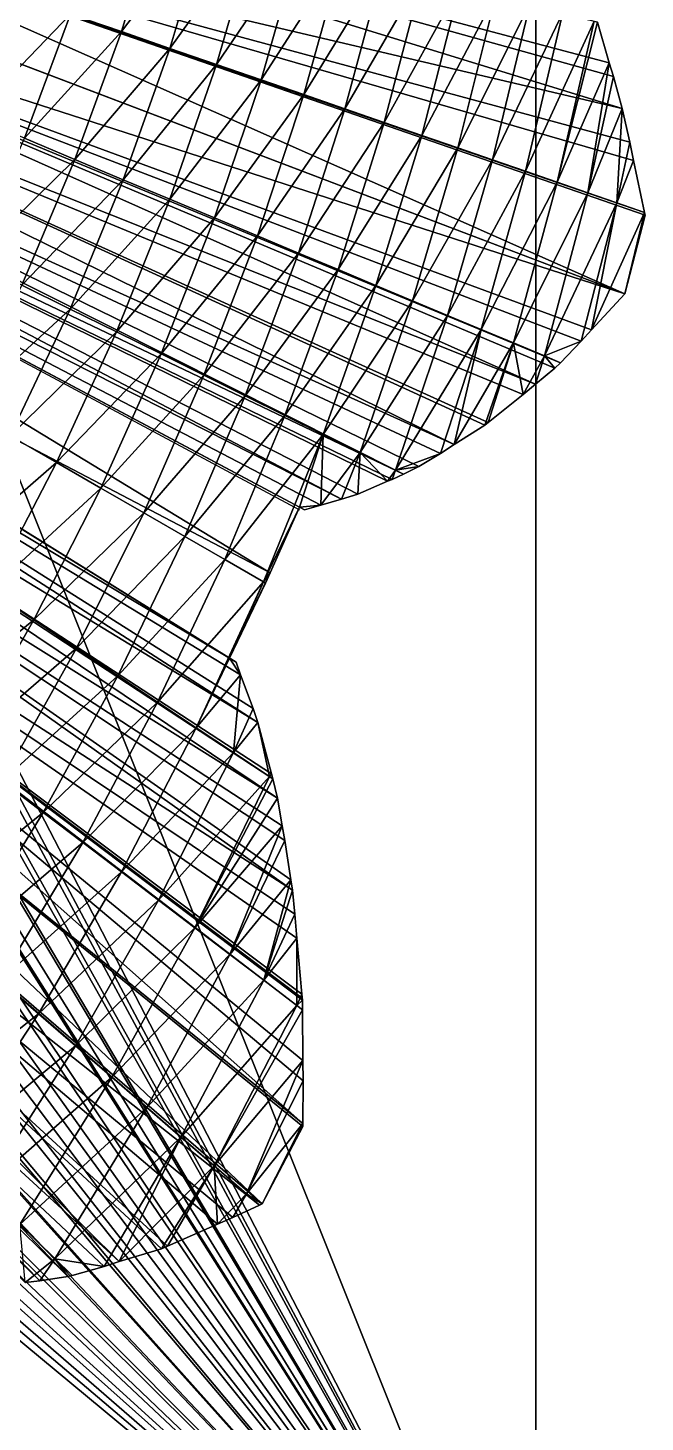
# Model space of a CAD drawing. Header units: inches. Extents: x 62 to 1153, y 3 to 780.
# Drawn here: x 1145.62 to 1151.94, y 725.88 to 740.17 of the extents above; entities that cross this region are included whole.
import ezdxf

# ---------------------------------------------------------------- set-up
doc = ezdxf.new("R2010")
doc.units = ezdxf.units.IN
doc.header["$MEASUREMENT"] = 0
doc.layers.add('ConstLine', color=6, linetype='Continuous')
doc.layers.add('ObjLayer', color=2, linetype='Continuous')

msp = doc.modelspace()

# ---------------------------------------------------------------- linework, layer by layer
at = {"layer": 'ConstLine'}
for points in [[(1130.817, 722.324), (1130.817, 772.324), (1150.817, 722.324)], [(1150.817, 722.324), (1130.817, 772.324), (1150.817, 772.324)], [(1150.817, 772.324, 4), (1137.978, 747.129, 4), (1150.817, 722.324, 4)], [(1150.817, 772.324), (1150.817, 722.324, 4), (1150.817, 722.324)], [(1150.817, 722.324, 4), (1150.817, 772.324), (1150.817, 772.324, 4)], [(1137.918, 746.626, 4), (1150.817, 722.324, 4), (1137.978, 747.129, 4)], [(1137.888, 746.362, 4), (1150.817, 722.324, 4), (1137.918, 746.626, 4)], [(1137.738, 745.806, 4), (1150.817, 722.324, 4), (1137.888, 746.362, 4)], [(1137.688, 745.614, 4), (1150.817, 722.324, 4), (1137.738, 745.806, 4)], [(1137.429, 744.977, 4), (1150.817, 722.324, 4), (1137.688, 745.614, 4)], [(1137.398, 744.897, 4), (1150.817, 722.324, 4), (1137.429, 744.977, 4)], [(1137.18, 744.484, 4), (1150.817, 722.324, 4), (1137.398, 744.897, 4)], [(1137.035, 744.218, 4), (1150.817, 722.324, 4), (1137.18, 744.484, 4)], [(1136.617, 743.581, 4), (1150.817, 722.324, 4), (1137.005, 744.174, 4)], [(1137.005, 744.174, 4), (1150.817, 722.324, 4), (1137.035, 744.218, 4)], [(1136.495, 743.427, 4), (1150.817, 722.324, 4), (1136.617, 743.581, 4)], [(1136.164, 742.985, 4), (1150.817, 722.324, 4), (1136.495, 743.427, 4)], [(1135.941, 742.732, 4), (1150.817, 722.324, 4), (1136.164, 742.985, 4)], [(1135.686, 742.427, 4), (1150.817, 722.324, 4), (1135.941, 742.732, 4)], [(1135.361, 742.092, 4), (1150.817, 722.324, 4), (1135.686, 742.427, 4)], [(1141.518, 742.483, 36.5), (1151.702, 739.348, 27.859), (1151.613, 739.674, 27.405)], [(1141.518, 742.483, 36.5), (1151.613, 739.674, 27.405), (1151.57, 739.815, 27.214)], [(1141.518, 742.483, 36.5), (1151.57, 739.815, 27.214), (1151.451, 740.233, 26.638)], [(1141.518, 742.483, 36.5), (1142.671, 741.469, 36.5), (1151.702, 739.348, 27.859)], [(1135.19, 741.906, 4), (1150.817, 722.324, 4), (1135.361, 742.092, 4)], [(1134.766, 741.506, 4), (1150.817, 722.324, 4), (1135.19, 741.906, 4)], [(1134.163, 740.972, 4), (1150.817, 722.324, 4), (1134.68, 741.42, 4)], [(1134.68, 741.42, 4), (1150.817, 722.324, 4), (1134.766, 741.506, 4)], [(1148.097, 734.587, 22.701), (1136.898, 741.405, 36.5), (1136.456, 740.691, 36.5)], [(1137.036, 741.332, 36.5), (1136.898, 741.405, 36.5), (1148.396, 735.259, 22.806)], [(1148.396, 735.259, 22.806), (1136.898, 741.405, 36.5), (1148.097, 734.587, 22.701)], [(1151.729, 737.446, 29.118), (1142.671, 741.469, 36.5), (1142.488, 740.967, 36.5)], [(1142.671, 741.469, 36.5), (1151.937, 738.253, 29.178), (1151.932, 738.281, 29.143)], [(1142.671, 741.469, 36.5), (1151.932, 738.281, 29.143), (1151.818, 738.812, 28.503)], [(1142.671, 741.469, 36.5), (1151.818, 738.812, 28.503), (1151.78, 739.001, 28.272)], [(1142.671, 741.469, 36.5), (1151.78, 739.001, 28.272), (1151.702, 739.348, 27.859)], [(1151.937, 738.253, 29.178), (1142.671, 741.469, 36.5), (1151.729, 737.446, 29.118)], [(1146.98, 741.469, 16.665), (1146.573, 740.136, 16.657), (1146.053, 740.315, 15.757)], [(1146.98, 741.469, 16.665), (1147.478, 741.331, 17.573), (1146.573, 740.136, 16.657)], [(1137.036, 741.332, 36.5), (1148.615, 735.28, 23.223), (1148.829, 735.341, 23.592)], [(1137.036, 741.332, 36.5), (1148.829, 735.341, 23.592), (1137.735, 741.191, 36.5)], [(1137.036, 741.332, 36.5), (1148.449, 735.231, 22.929), (1148.615, 735.28, 23.223)], [(1137.036, 741.332, 36.5), (1148.396, 735.259, 22.806), (1148.449, 735.231, 22.929)], [(1147.478, 741.331, 17.573), (1147.071, 739.963, 17.556), (1146.573, 740.136, 16.657)], [(1147.478, 741.331, 17.573), (1147.955, 741.199, 18.478), (1147.071, 739.963, 17.556)], [(1137.735, 741.191, 36.5), (1149.463, 735.599, 24.72), (1138.605, 741.066, 36.5)], [(1137.735, 741.191, 36.5), (1148.829, 735.341, 23.592), (1148.996, 735.393, 23.899)], [(1137.735, 741.191, 36.5), (1148.996, 735.393, 23.899), (1149.3, 735.525, 24.428)], [(1137.735, 741.191, 36.5), (1149.3, 735.525, 24.428), (1149.345, 735.544, 24.504)], [(1137.735, 741.191, 36.5), (1149.345, 735.544, 24.504), (1149.463, 735.599, 24.72)], [(1147.955, 741.199, 18.478), (1147.548, 739.798, 18.453), (1147.071, 739.963, 17.556)], [(1147.955, 741.199, 18.478), (1148.412, 741.073, 19.381), (1147.548, 739.798, 18.453)], [(1134.126, 740.943, 4), (1150.817, 722.324, 4), (1134.158, 740.968, 4)], [(1134.158, 740.968, 4), (1150.817, 722.324, 4), (1134.163, 740.972, 4)], [(1138.605, 741.066, 36.5), (1149.983, 735.902, 25.688), (1139.669, 740.973, 36.5)], [(1138.605, 741.066, 36.5), (1149.463, 735.599, 24.72), (1149.621, 735.675, 25.016)], [(1138.605, 741.066, 36.5), (1149.621, 735.675, 25.016), (1149.843, 735.81, 25.418)], [(1138.605, 741.066, 36.5), (1149.843, 735.81, 25.418), (1149.983, 735.902, 25.688)], [(1139.669, 740.973, 36.5), (1150.687, 736.416, 27.016), (1150.816, 736.519, 27.256)], [(1139.669, 740.973, 36.5), (1150.816, 736.519, 27.256), (1140.953, 740.932, 36.5)], [(1139.669, 740.973, 36.5), (1149.983, 735.902, 25.688), (1150.296, 736.101, 26.275)], [(1139.669, 740.973, 36.5), (1150.296, 736.101, 26.275), (1150.329, 736.126, 26.334)], [(1139.669, 740.973, 36.5), (1150.329, 736.126, 26.334), (1150.687, 736.416, 27.016)], [(1140.953, 740.932, 36.5), (1151.729, 737.446, 29.118), (1142.488, 740.967, 36.5)], [(1148.412, 741.073, 19.381), (1148.005, 739.64, 19.349), (1147.548, 739.798, 18.453)], [(1148.412, 741.073, 19.381), (1148.848, 740.952, 20.281), (1148.005, 739.64, 19.349)], [(1133.624, 740.551, 4), (1150.817, 722.324, 4), (1134.126, 740.943, 4)], [(1140.953, 740.932, 36.5), (1150.816, 736.519, 27.256), (1151.012, 736.685, 27.646)], [(1140.953, 740.932, 36.5), (1151.012, 736.685, 27.646), (1151.07, 736.741, 27.754)], [(1140.953, 740.932, 36.5), (1151.07, 736.741, 27.754), (1151.282, 736.961, 28.179)], [(1140.953, 740.932, 36.5), (1151.282, 736.961, 28.179), (1151.389, 737.078, 28.406)], [(1140.953, 740.932, 36.5), (1151.389, 737.078, 28.406), (1151.729, 737.446, 29.118)], [(1148.848, 740.952, 20.281), (1148.443, 739.489, 20.243), (1148.005, 739.64, 19.349)], [(1148.848, 740.952, 20.281), (1149.265, 740.837, 21.18), (1148.443, 739.489, 20.243)], [(1149.265, 740.837, 21.18), (1148.862, 739.343, 21.135), (1148.443, 739.489, 20.243)], [(1149.265, 740.837, 21.18), (1149.665, 740.727, 22.076), (1148.862, 739.343, 21.135)], [(1136.61, 740.595, 36.5), (1147.682, 733.711, 22.588), (1136.456, 740.691, 36.5)], [(1148.097, 734.587, 22.701), (1136.456, 740.691, 36.5), (1147.682, 733.711, 22.588)], [(1149.665, 740.727, 22.076), (1149.265, 739.204, 22.026), (1148.862, 739.343, 21.135)], [(1149.665, 740.727, 22.076), (1150.047, 740.621, 22.97), (1149.265, 739.204, 22.026)], [(1133.556, 740.506, 4), (1150.817, 722.324, 4), (1133.624, 740.551, 4)], [(1136.61, 740.595, 36.5), (1147.749, 733.669, 22.745), (1147.682, 733.711, 22.588)], [(1136.61, 740.595, 36.5), (1137.082, 740.059, 36.5), (1147.749, 733.669, 22.745)], [(1150.047, 740.621, 22.97), (1149.65, 739.071, 22.916), (1149.265, 739.204, 22.026)], [(1150.047, 740.621, 22.97), (1150.412, 740.52, 23.863), (1149.65, 739.071, 22.916)], [(1133.081, 740.165, 4), (1150.817, 722.324, 4), (1133.556, 740.506, 4)], [(1145.511, 740.503, 14.855), (1146.053, 740.315, 15.757), (1145.041, 739.266, 14.851)], [(1150.412, 740.52, 23.863), (1150.02, 738.943, 23.804), (1149.65, 739.071, 22.916)], [(1150.412, 740.52, 23.863), (1150.761, 740.423, 24.754), (1150.02, 738.943, 23.804)], [(1150.761, 740.423, 24.754), (1150.374, 738.82, 24.693), (1150.02, 738.943, 23.804)], [(1150.761, 740.423, 24.754), (1151.095, 740.331, 25.644), (1150.374, 738.82, 24.693)], [(1146.053, 740.315, 15.757), (1145.58, 739.041, 15.742), (1145.041, 739.266, 14.851)], [(1146.053, 740.315, 15.757), (1146.573, 740.136, 16.657), (1145.58, 739.041, 15.742)], [(1151.095, 740.331, 25.644), (1150.713, 738.703, 25.581), (1150.374, 738.82, 24.693)], [(1151.095, 740.331, 25.644), (1151.415, 740.243, 26.534), (1150.713, 738.703, 25.581)], [(1132.949, 740.084, 4), (1150.817, 722.324, 4), (1133.081, 740.165, 4)], [(1146.573, 740.136, 16.657), (1146.097, 738.824, 16.632), (1145.58, 739.041, 15.742)], [(1146.573, 740.136, 16.657), (1147.071, 739.963, 17.556), (1146.097, 738.824, 16.632)], [(1151.415, 740.243, 26.534), (1151.038, 738.59, 26.469), (1150.713, 738.703, 25.581)], [(1151.415, 740.243, 26.534), (1151.451, 740.233, 26.638), (1151.038, 738.59, 26.469)], [(1151.451, 740.233, 26.638), (1151.57, 739.815, 27.214), (1151.038, 738.59, 26.469)], [(1132.532, 739.808, 4), (1150.817, 722.324, 4), (1132.949, 740.084, 4)], [(1137.082, 740.059, 36.5), (1137.625, 739.368, 36.5), (1147.971, 733.053, 23.617)], [(1137.082, 740.059, 36.5), (1147.971, 733.053, 23.617), (1147.923, 733.194, 23.412)], [(1137.082, 740.059, 36.5), (1147.923, 733.194, 23.412), (1147.794, 733.542, 22.927)], [(1137.082, 740.059, 36.5), (1147.794, 733.542, 22.927), (1147.749, 733.669, 22.745)], [(1147.071, 739.963, 17.556), (1146.593, 738.616, 17.522), (1146.097, 738.824, 16.632)], [(1147.071, 739.963, 17.556), (1147.548, 739.798, 18.453), (1146.593, 738.616, 17.522)], [(1131.976, 739.481, 4), (1150.817, 722.324, 4), (1132.342, 739.702, 4)], [(1132.342, 739.702, 4), (1150.817, 722.324, 4), (1132.532, 739.808, 4)], [(1147.548, 739.798, 18.453), (1147.069, 738.417, 18.41), (1146.593, 738.616, 17.522)], [(1147.548, 739.798, 18.453), (1148.005, 739.64, 19.349), (1147.069, 738.417, 18.41)], [(1151.57, 739.815, 27.214), (1151.349, 738.483, 27.358), (1151.038, 738.59, 26.469)], [(1151.57, 739.815, 27.214), (1151.613, 739.674, 27.405), (1151.349, 738.483, 27.358)], [(1151.613, 739.674, 27.405), (1151.702, 739.348, 27.859), (1151.349, 738.483, 27.358)], [(1148.005, 739.64, 19.349), (1147.527, 738.225, 19.298), (1147.069, 738.417, 18.41)], [(1148.005, 739.64, 19.349), (1148.443, 739.489, 20.243), (1147.527, 738.225, 19.298)], [(1131.734, 739.358, 4), (1150.817, 722.324, 4), (1131.976, 739.481, 4)], [(1148.443, 739.489, 20.243), (1147.966, 738.041, 20.185), (1147.527, 738.225, 19.298)], [(1148.443, 739.489, 20.243), (1148.862, 739.343, 21.135), (1147.966, 738.041, 20.185)], [(1131.413, 739.183, 4), (1150.817, 722.324, 4), (1131.734, 739.358, 4)], [(1137.625, 739.368, 36.5), (1148.174, 732.275, 24.597), (1148.125, 732.475, 24.336)], [(1137.625, 739.368, 36.5), (1138.238, 738.494, 36.5), (1148.174, 732.275, 24.597)], [(1137.625, 739.368, 36.5), (1148.125, 732.475, 24.336), (1148.112, 732.527, 24.271)], [(1137.625, 739.368, 36.5), (1148.112, 732.527, 24.271), (1147.971, 733.053, 23.617)], [(1148.862, 739.343, 21.135), (1148.388, 737.865, 21.071), (1147.966, 738.041, 20.185)], [(1148.862, 739.343, 21.135), (1149.265, 739.204, 22.026), (1148.388, 737.865, 21.071)], [(1151.702, 739.348, 27.859), (1151.647, 738.38, 28.248), (1151.349, 738.483, 27.358)], [(1151.702, 739.348, 27.859), (1151.78, 739.001, 28.272), (1151.647, 738.38, 28.248)], [(1131.125, 739.052, 4), (1150.817, 722.324, 4), (1131.413, 739.183, 4)], [(1149.265, 739.204, 22.026), (1148.793, 737.695, 21.956), (1148.388, 737.865, 21.071)], [(1149.265, 739.204, 22.026), (1149.65, 739.071, 22.916), (1148.793, 737.695, 21.956)], [(1130.844, 738.913, 4), (1150.817, 722.324, 4), (1131.125, 739.052, 4)], [(1145.58, 739.041, 15.742), (1146.097, 738.824, 16.632), (1145.042, 737.79, 15.709)], [(1149.65, 739.071, 22.916), (1149.181, 737.532, 22.842), (1148.793, 737.695, 21.956)], [(1149.65, 739.071, 22.916), (1150.02, 738.943, 23.804), (1149.181, 737.532, 22.842)], [(1151.78, 739.001, 28.272), (1151.818, 738.812, 28.503), (1151.647, 738.38, 28.248)], [(1130.844, 738.913, 4), (1130.817, 722.324, 4), (1150.817, 722.324, 4)], [(1146.097, 738.824, 16.632), (1145.555, 737.536, 16.588), (1145.042, 737.79, 15.709)], [(1146.097, 738.824, 16.632), (1146.593, 738.616, 17.522), (1145.555, 737.536, 16.588)], [(1150.02, 738.943, 23.804), (1149.555, 737.376, 23.727), (1149.181, 737.532, 22.842)], [(1150.02, 738.943, 23.804), (1150.374, 738.82, 24.693), (1149.555, 737.376, 23.727)], [(1150.374, 738.82, 24.693), (1149.914, 737.225, 24.612), (1149.555, 737.376, 23.727)], [(1150.374, 738.82, 24.693), (1150.713, 738.703, 25.581), (1149.914, 737.225, 24.612)], [(1150.713, 738.703, 25.581), (1150.258, 737.081, 25.498), (1149.914, 737.225, 24.612)], [(1150.713, 738.703, 25.581), (1151.038, 738.59, 26.469), (1150.258, 737.081, 25.498)], [(1151.818, 738.812, 28.503), (1151.932, 738.281, 29.143), (1151.647, 738.38, 28.248)], [(1146.593, 738.616, 17.522), (1146.048, 737.291, 17.468), (1145.555, 737.536, 16.588)], [(1146.593, 738.616, 17.522), (1147.069, 738.417, 18.41), (1146.048, 737.291, 17.468)], [(1151.038, 738.59, 26.469), (1150.589, 736.943, 26.385), (1150.258, 737.081, 25.498)], [(1151.038, 738.59, 26.469), (1151.349, 738.483, 27.358), (1150.589, 736.943, 26.385)], [(1138.238, 738.494, 36.5), (1148.219, 731.994, 24.92), (1148.174, 732.275, 24.597)], [(1138.238, 738.494, 36.5), (1148.246, 731.842, 25.09), (1148.219, 731.994, 24.92)], [(1138.238, 738.494, 36.5), (1138.915, 737.402, 36.5), (1148.326, 731.333, 25.68)], [(1138.238, 738.494, 36.5), (1148.308, 731.438, 25.561), (1148.246, 731.842, 25.09)], [(1138.238, 738.494, 36.5), (1148.326, 731.333, 25.68), (1148.308, 731.438, 25.561)], [(1147.069, 738.417, 18.41), (1146.523, 737.056, 18.348), (1146.048, 737.291, 17.468)], [(1147.069, 738.417, 18.41), (1147.527, 738.225, 19.298), (1146.523, 737.056, 18.348)], [(1151.349, 738.483, 27.358), (1150.906, 736.81, 27.274), (1150.589, 736.943, 26.385)], [(1151.349, 738.483, 27.358), (1151.647, 738.38, 28.248), (1150.906, 736.81, 27.274)], [(1151.647, 738.38, 28.248), (1151.282, 736.961, 28.179), (1150.906, 736.81, 27.274)], [(1151.647, 738.38, 28.248), (1151.389, 737.078, 28.406), (1151.282, 736.961, 28.179)], [(1151.647, 738.38, 28.248), (1151.932, 738.281, 29.143), (1151.389, 737.078, 28.406)], [(1151.932, 738.281, 29.143), (1151.729, 737.446, 29.118), (1151.389, 737.078, 28.406)], [(1151.932, 738.281, 29.143), (1151.937, 738.253, 29.178), (1151.729, 737.446, 29.118)], [(1147.527, 738.225, 19.298), (1146.98, 736.83, 19.227), (1146.523, 737.056, 18.348)], [(1147.527, 738.225, 19.298), (1147.966, 738.041, 20.185), (1146.98, 736.83, 19.227)], [(1147.966, 738.041, 20.185), (1147.419, 736.612, 20.107), (1146.98, 736.83, 19.227)], [(1147.966, 738.041, 20.185), (1148.388, 737.865, 21.071), (1147.419, 736.612, 20.107)], [(1148.388, 737.865, 21.071), (1147.842, 736.402, 20.986), (1147.419, 736.612, 20.107)], [(1148.388, 737.865, 21.071), (1148.793, 737.695, 21.956), (1147.842, 736.402, 20.986)], [(1148.793, 737.695, 21.956), (1148.249, 736.201, 21.866), (1147.842, 736.402, 20.986)], [(1148.793, 737.695, 21.956), (1149.181, 737.532, 22.842), (1148.249, 736.201, 21.866)], [(1145.555, 737.536, 16.588), (1146.048, 737.291, 17.468), (1144.947, 736.273, 16.525)], [(1149.181, 737.532, 22.842), (1148.641, 736.006, 22.747), (1148.249, 736.201, 21.866)], [(1149.181, 737.532, 22.842), (1149.555, 737.376, 23.727), (1148.641, 736.006, 22.747)], [(1138.915, 737.402, 36.5), (1148.35, 731.087, 25.926), (1148.326, 731.333, 25.68)], [(1138.915, 737.402, 36.5), (1148.427, 730.206, 26.828), (1148.426, 730.226, 26.807)], [(1138.915, 737.402, 36.5), (1148.37, 730.84, 26.183), (1148.35, 731.087, 25.926)], [(1138.915, 737.402, 36.5), (1148.426, 730.226, 26.807), (1148.423, 730.267, 26.764)], [(1138.915, 737.402, 36.5), (1148.423, 730.267, 26.764), (1148.37, 730.84, 26.183)], [(1138.915, 737.402, 36.5), (1139.652, 736.055, 36.5), (1148.432, 728.94, 28.02)], [(1138.915, 737.402, 36.5), (1148.427, 730.206, 26.828), (1148.423, 730.267, 26.764)], [(1138.915, 737.402, 36.5), (1148.432, 728.94, 28.02), (1148.434, 729.38, 27.6)], [(1138.915, 737.402, 36.5), (1148.434, 729.38, 27.6), (1148.431, 729.587, 27.409)], [(1138.915, 737.402, 36.5), (1148.431, 729.587, 27.409), (1148.43, 730.107, 26.917)], [(1138.915, 737.402, 36.5), (1148.43, 730.107, 26.917), (1148.427, 730.206, 26.828)], [(1146.048, 737.291, 17.468), (1145.436, 735.99, 17.394), (1144.947, 736.273, 16.525)], [(1146.048, 737.291, 17.468), (1146.523, 737.056, 18.348), (1145.436, 735.99, 17.394)], [(1149.555, 737.376, 23.727), (1149.018, 735.819, 23.629), (1148.641, 736.006, 22.747)], [(1149.555, 737.376, 23.727), (1149.914, 737.225, 24.612), (1149.018, 735.819, 23.629)], [(1149.914, 737.225, 24.612), (1149.381, 735.64, 24.511), (1149.018, 735.819, 23.629)], [(1149.914, 737.225, 24.612), (1150.258, 737.081, 25.498), (1149.381, 735.64, 24.511)], [(1135.694, 737.067, 36.5), (1145.589, 727.31, 24.365), (1145.738, 727.328, 24.571)], [(1135.694, 737.067, 36.5), (1145.738, 727.328, 24.571), (1136.662, 736.616, 36.5)], [(1146.523, 737.056, 18.348), (1145.908, 735.718, 18.264), (1145.436, 735.99, 17.394)], [(1146.523, 737.056, 18.348), (1146.98, 736.83, 19.227), (1145.908, 735.718, 18.264)], [(1150.258, 737.081, 25.498), (1149.843, 735.81, 25.418), (1149.381, 735.64, 24.511)], [(1150.258, 737.081, 25.498), (1149.983, 735.902, 25.688), (1149.843, 735.81, 25.418)], [(1150.258, 737.081, 25.498), (1150.589, 736.943, 26.385), (1149.983, 735.902, 25.688)], [(1151.282, 736.961, 28.179), (1151.07, 736.741, 27.754), (1150.906, 736.81, 27.274)], [(1146.98, 736.83, 19.227), (1146.363, 735.455, 19.135), (1145.908, 735.718, 18.264)], [(1146.98, 736.83, 19.227), (1147.419, 736.612, 20.107), (1146.363, 735.455, 19.135)], [(1150.589, 736.943, 26.385), (1150.296, 736.101, 26.275), (1149.983, 735.902, 25.688)], [(1150.589, 736.943, 26.385), (1150.329, 736.126, 26.334), (1150.296, 736.101, 26.275)], [(1150.589, 736.943, 26.385), (1150.687, 736.416, 27.016), (1150.329, 736.126, 26.334)], [(1150.589, 736.943, 26.385), (1150.906, 736.81, 27.274), (1150.687, 736.416, 27.016)], [(1150.906, 736.81, 27.274), (1150.816, 736.519, 27.256), (1150.687, 736.416, 27.016)], [(1150.906, 736.81, 27.274), (1151.012, 736.685, 27.646), (1150.816, 736.519, 27.256)], [(1150.906, 736.81, 27.274), (1151.07, 736.741, 27.754), (1151.012, 736.685, 27.646)], [(1136.662, 736.616, 36.5), (1146.552, 727.525, 25.754), (1137.854, 736.138, 36.5)], [(1136.662, 736.616, 36.5), (1145.738, 727.328, 24.571), (1146.026, 727.372, 24.992)], [(1136.662, 736.616, 36.5), (1146.026, 727.372, 24.992), (1146.068, 727.382, 25.05)], [(1136.662, 736.616, 36.5), (1146.068, 727.382, 25.05), (1146.398, 727.476, 25.523)], [(1136.662, 736.616, 36.5), (1146.398, 727.476, 25.523), (1146.552, 727.525, 25.754)], [(1147.419, 736.612, 20.107), (1146.802, 735.202, 20.007), (1146.363, 735.455, 19.135)], [(1147.419, 736.612, 20.107), (1147.842, 736.402, 20.986), (1146.802, 735.202, 20.007)], [(1147.842, 736.402, 20.986), (1147.225, 734.958, 20.881), (1146.802, 735.202, 20.007)], [(1147.842, 736.402, 20.986), (1148.249, 736.201, 21.866), (1147.225, 734.958, 20.881)], [(1137.854, 736.138, 36.5), (1147.989, 728.104, 27.868), (1139.309, 735.646, 36.5)], [(1137.854, 736.138, 36.5), (1146.552, 727.525, 25.754), (1146.984, 727.657, 26.395)], [(1137.854, 736.138, 36.5), (1146.984, 727.657, 26.395), (1147.047, 727.683, 26.483)], [(1137.854, 736.138, 36.5), (1147.047, 727.683, 26.483), (1147.557, 727.908, 27.228)], [(1137.854, 736.138, 36.5), (1147.557, 727.908, 27.228), (1147.715, 727.976, 27.455)], [(1137.854, 736.138, 36.5), (1147.715, 727.976, 27.455), (1147.989, 728.104, 27.868)], [(1148.249, 736.201, 21.866), (1147.634, 734.722, 21.755), (1147.225, 734.958, 20.881)], [(1148.249, 736.201, 21.866), (1148.641, 736.006, 22.747), (1147.634, 734.722, 21.755)], [(1148.014, 728.117, 27.908), (1139.652, 736.055, 36.5), (1139.309, 735.646, 36.5)], [(1139.652, 736.055, 36.5), (1148.433, 728.909, 28.049), (1148.432, 728.94, 28.02)], [(1148.433, 728.909, 28.049), (1139.652, 736.055, 36.5), (1148.014, 728.117, 27.908)], [(1145.436, 735.99, 17.394), (1145.908, 735.718, 18.264), (1144.758, 734.716, 17.3)], [(1148.641, 736.006, 22.747), (1148.028, 734.494, 22.631), (1147.634, 734.722, 21.755)], [(1148.641, 736.006, 22.747), (1148.396, 735.259, 22.806), (1148.028, 734.494, 22.631)], [(1148.641, 736.006, 22.747), (1148.615, 735.28, 23.223), (1148.396, 735.259, 22.806)], [(1148.641, 736.006, 22.747), (1149.018, 735.819, 23.629), (1148.615, 735.28, 23.223)], [(1149.018, 735.819, 23.629), (1148.829, 735.341, 23.592), (1148.615, 735.28, 23.223)], [(1149.018, 735.819, 23.629), (1148.996, 735.393, 23.899), (1148.829, 735.341, 23.592)], [(1149.018, 735.819, 23.629), (1149.3, 735.525, 24.428), (1148.996, 735.393, 23.899)], [(1149.018, 735.819, 23.629), (1149.381, 735.64, 24.511), (1149.3, 735.525, 24.428)], [(1145.908, 735.718, 18.264), (1145.225, 734.405, 18.161), (1144.758, 734.716, 17.3)], [(1145.908, 735.718, 18.264), (1146.363, 735.455, 19.135), (1145.225, 734.405, 18.161)], [(1149.843, 735.81, 25.418), (1149.621, 735.675, 25.016), (1149.381, 735.64, 24.511)], [(1149.621, 735.675, 25.016), (1149.463, 735.599, 24.72), (1149.381, 735.64, 24.511)], [(1139.309, 735.646, 36.5), (1147.989, 728.104, 27.868), (1148.014, 728.117, 27.908)], [(1149.381, 735.64, 24.511), (1149.345, 735.544, 24.504), (1149.3, 735.525, 24.428)], [(1149.381, 735.64, 24.511), (1149.463, 735.599, 24.72), (1149.345, 735.544, 24.504)], [(1146.363, 735.455, 19.135), (1145.677, 734.104, 19.023), (1145.225, 734.405, 18.161)], [(1146.363, 735.455, 19.135), (1146.802, 735.202, 20.007), (1145.677, 734.104, 19.023)], [(1148.396, 735.259, 22.806), (1148.097, 734.587, 22.701), (1148.028, 734.494, 22.631)], [(1148.615, 735.28, 23.223), (1148.449, 735.231, 22.929), (1148.396, 735.259, 22.806)], [(1146.802, 735.202, 20.007), (1146.114, 733.813, 19.888), (1145.677, 734.104, 19.023)], [(1146.802, 735.202, 20.007), (1147.225, 734.958, 20.881), (1146.114, 733.813, 19.888)], [(1147.225, 734.958, 20.881), (1146.536, 733.532, 20.755), (1146.114, 733.813, 19.888)], [(1147.225, 734.958, 20.881), (1147.634, 734.722, 21.755), (1146.536, 733.532, 20.755)], [(1147.634, 734.722, 21.755), (1146.944, 733.261, 21.624), (1146.536, 733.532, 20.755)], [(1147.634, 734.722, 21.755), (1148.028, 734.494, 22.631), (1146.944, 733.261, 21.624)], [(1148.097, 734.587, 22.701), (1147.682, 733.711, 22.588), (1148.051, 734.481, 22.684)], [(1148.097, 734.587, 22.701), (1148.051, 734.481, 22.684), (1148.028, 734.494, 22.631)], [(1145.225, 734.405, 18.161), (1145.677, 734.104, 19.023), (1144.472, 733.119, 18.038)], [(1148.028, 734.494, 22.631), (1147.339, 732.998, 22.496), (1146.944, 733.261, 21.624)], [(1148.028, 734.494, 22.631), (1147.682, 733.711, 22.588), (1147.339, 732.998, 22.496)], [(1148.028, 734.494, 22.631), (1148.051, 734.481, 22.684), (1147.682, 733.711, 22.588)], [(1145.677, 734.104, 19.023), (1144.919, 732.779, 18.892), (1144.472, 733.119, 18.038)], [(1145.677, 734.104, 19.023), (1146.114, 733.813, 19.888), (1144.919, 732.779, 18.892)], [(1146.114, 733.813, 19.888), (1145.352, 732.45, 19.749), (1144.919, 732.779, 18.892)], [(1146.114, 733.813, 19.888), (1146.536, 733.532, 20.755), (1145.352, 732.45, 19.749)], [(1147.682, 733.711, 22.588), (1147.794, 733.542, 22.927), (1147.339, 732.998, 22.496)], [(1147.682, 733.711, 22.588), (1147.749, 733.669, 22.745), (1147.794, 733.542, 22.927)], [(1146.536, 733.532, 20.755), (1145.771, 732.13, 20.609), (1145.352, 732.45, 19.749)], [(1146.536, 733.532, 20.755), (1146.944, 733.261, 21.624), (1145.771, 732.13, 20.609)], [(1147.794, 733.542, 22.927), (1147.721, 732.744, 23.371), (1147.339, 732.998, 22.496)], [(1147.794, 733.542, 22.927), (1147.923, 733.194, 23.412), (1147.721, 732.744, 23.371)], [(1146.944, 733.261, 21.624), (1146.178, 731.821, 21.473), (1145.771, 732.13, 20.609)], [(1146.944, 733.261, 21.624), (1147.339, 732.998, 22.496), (1146.178, 731.821, 21.473)], [(1147.923, 733.194, 23.412), (1147.971, 733.053, 23.617), (1147.721, 732.744, 23.371)], [(1147.339, 732.998, 22.496), (1146.573, 731.521, 22.341), (1146.178, 731.821, 21.473)], [(1147.339, 732.998, 22.496), (1147.721, 732.744, 23.371), (1146.573, 731.521, 22.341)], [(1147.971, 733.053, 23.617), (1148.09, 732.498, 24.25), (1147.721, 732.744, 23.371)], [(1147.971, 733.053, 23.617), (1148.112, 732.527, 24.271), (1148.09, 732.498, 24.25)], [(1147.721, 732.744, 23.371), (1146.955, 731.23, 23.213), (1146.573, 731.521, 22.341)], [(1147.721, 732.744, 23.371), (1148.09, 732.498, 24.25), (1146.955, 731.23, 23.213)], [(1145.352, 732.45, 19.749), (1145.771, 732.13, 20.609), (1144.514, 731.114, 19.593)], [(1148.09, 732.498, 24.25), (1147.325, 730.948, 24.09), (1146.955, 731.23, 23.213)], [(1148.09, 732.498, 24.25), (1148.125, 732.475, 24.336), (1147.325, 730.948, 24.09)], [(1148.125, 732.475, 24.336), (1148.174, 732.275, 24.597), (1147.325, 730.948, 24.09)], [(1148.112, 732.527, 24.271), (1148.125, 732.475, 24.336), (1148.09, 732.498, 24.25)], [(1148.174, 732.275, 24.597), (1148.219, 731.994, 24.92), (1147.325, 730.948, 24.09)], [(1145.771, 732.13, 20.609), (1144.929, 730.755, 20.447), (1144.514, 731.114, 19.593)], [(1145.771, 732.13, 20.609), (1146.178, 731.821, 21.473), (1144.929, 730.755, 20.447)], [(1148.219, 731.994, 24.92), (1147.685, 730.674, 24.972), (1147.325, 730.948, 24.09)], [(1148.219, 731.994, 24.92), (1148.246, 731.842, 25.09), (1147.685, 730.674, 24.972)], [(1146.178, 731.821, 21.473), (1145.332, 730.406, 21.305), (1144.929, 730.755, 20.447)], [(1146.178, 731.821, 21.473), (1146.573, 731.521, 22.341), (1145.332, 730.406, 21.305)], [(1148.246, 731.842, 25.09), (1148.308, 731.438, 25.561), (1147.685, 730.674, 24.972)], [(1146.573, 731.521, 22.341), (1145.724, 730.066, 22.169), (1145.332, 730.406, 21.305)], [(1146.573, 731.521, 22.341), (1146.955, 731.23, 23.213), (1145.724, 730.066, 22.169)], [(1148.308, 731.438, 25.561), (1148.033, 730.409, 25.859), (1147.685, 730.674, 24.972)], [(1148.308, 731.438, 25.561), (1148.326, 731.333, 25.68), (1148.033, 730.409, 25.859)], [(1148.326, 731.333, 25.68), (1148.35, 731.087, 25.926), (1148.033, 730.409, 25.859)], [(1146.955, 731.23, 23.213), (1146.105, 729.736, 23.038), (1145.724, 730.066, 22.169)], [(1146.955, 731.23, 23.213), (1147.325, 730.948, 24.09), (1146.105, 729.736, 23.038)], [(1148.35, 731.087, 25.926), (1148.37, 730.84, 26.183), (1148.033, 730.409, 25.859)], [(1147.325, 730.948, 24.09), (1146.475, 729.415, 23.913), (1146.105, 729.736, 23.038)], [(1147.325, 730.948, 24.09), (1147.685, 730.674, 24.972), (1146.475, 729.415, 23.913)], [(1148.37, 730.84, 26.183), (1148.37, 730.152, 26.753), (1148.033, 730.409, 25.859)], [(1148.37, 730.84, 26.183), (1148.423, 730.267, 26.764), (1148.37, 730.152, 26.753)], [(1147.685, 730.674, 24.972), (1146.835, 729.104, 24.795), (1146.475, 729.415, 23.913)], [(1147.685, 730.674, 24.972), (1148.033, 730.409, 25.859), (1146.835, 729.104, 24.795)], [(1145.332, 730.406, 21.305), (1145.724, 730.066, 22.169), (1144.403, 729.021, 21.122)], [(1148.033, 730.409, 25.859), (1147.184, 728.801, 25.683), (1146.835, 729.104, 24.795)], [(1148.033, 730.409, 25.859), (1148.37, 730.152, 26.753), (1147.184, 728.801, 25.683)], [(1148.423, 730.267, 26.764), (1148.427, 730.206, 26.828), (1148.37, 730.152, 26.753)], [(1148.423, 730.267, 26.764), (1148.426, 730.226, 26.807), (1148.427, 730.206, 26.828)], [(1148.37, 730.152, 26.753), (1147.524, 728.507, 26.579), (1147.184, 728.801, 25.683)], [(1148.37, 730.152, 26.753), (1148.43, 730.107, 26.917), (1147.524, 728.507, 26.579)], [(1148.43, 730.107, 26.917), (1148.431, 729.587, 27.409), (1147.524, 728.507, 26.579)], [(1148.427, 730.206, 26.828), (1148.43, 730.107, 26.917), (1148.37, 730.152, 26.753)], [(1145.724, 730.066, 22.169), (1144.79, 728.64, 21.981), (1144.403, 729.021, 21.122)], [(1145.724, 730.066, 22.169), (1146.105, 729.736, 23.038), (1144.79, 728.64, 21.981)], [(1146.105, 729.736, 23.038), (1145.167, 728.269, 22.847), (1144.79, 728.64, 21.981)], [(1146.105, 729.736, 23.038), (1146.475, 729.415, 23.913), (1145.167, 728.269, 22.847)], [(1148.431, 729.587, 27.409), (1147.854, 728.221, 27.482), (1147.524, 728.507, 26.579)], [(1148.431, 729.587, 27.409), (1148.434, 729.38, 27.6), (1147.854, 728.221, 27.482)], [(1146.475, 729.415, 23.913), (1145.535, 727.907, 23.721), (1145.167, 728.269, 22.847)], [(1146.475, 729.415, 23.913), (1146.835, 729.104, 24.795), (1145.535, 727.907, 23.721)], [(1148.434, 729.38, 27.6), (1148.432, 728.94, 28.02), (1147.854, 728.221, 27.482)], [(1146.835, 729.104, 24.795), (1145.893, 727.555, 24.602), (1145.535, 727.907, 23.721)], [(1146.835, 729.104, 24.795), (1147.184, 728.801, 25.683), (1145.893, 727.555, 24.602)], [(1148.432, 728.94, 28.02), (1148.014, 728.117, 27.908), (1147.854, 728.221, 27.482)], [(1148.432, 728.94, 28.02), (1148.433, 728.909, 28.049), (1148.014, 728.117, 27.908)], [(1147.184, 728.801, 25.683), (1146.398, 727.476, 25.523), (1145.893, 727.555, 24.602)], [(1147.184, 728.801, 25.683), (1146.552, 727.525, 25.754), (1146.398, 727.476, 25.523)], [(1147.184, 728.801, 25.683), (1147.524, 728.507, 26.579), (1146.552, 727.525, 25.754)], [(1147.524, 728.507, 26.579), (1146.984, 727.657, 26.395), (1146.552, 727.525, 25.754)], [(1147.524, 728.507, 26.579), (1147.047, 727.683, 26.483), (1146.984, 727.657, 26.395)], [(1147.524, 728.507, 26.579), (1147.557, 727.908, 27.228), (1147.047, 727.683, 26.483)], [(1147.524, 728.507, 26.579), (1147.854, 728.221, 27.482), (1147.557, 727.908, 27.228)], [(1147.854, 728.221, 27.482), (1147.715, 727.976, 27.455), (1147.557, 727.908, 27.228)], [(1147.854, 728.221, 27.482), (1147.989, 728.104, 27.868), (1147.715, 727.976, 27.455)], [(1147.854, 728.221, 27.482), (1148.014, 728.117, 27.908), (1147.989, 728.104, 27.868)], [(1145.535, 727.907, 23.721), (1145.893, 727.555, 24.602), (1145.589, 727.31, 24.365)], [(1145.893, 727.555, 24.602), (1145.738, 727.328, 24.571), (1145.589, 727.31, 24.365)], [(1145.893, 727.555, 24.602), (1146.026, 727.372, 24.992), (1145.738, 727.328, 24.571)], [(1145.893, 727.555, 24.602), (1146.068, 727.382, 25.05), (1146.026, 727.372, 24.992)], [(1145.893, 727.555, 24.602), (1146.398, 727.476, 25.523), (1146.068, 727.382, 25.05)]]:
    msp.add_3dface(points, dxfattribs=at)
at = {"layer": 'ObjLayer'}
for p, q in [((1150.817, 772.324), (1150.817, 722.324)), ((1150.817, 772.324, 4), (1150.817, 722.324, 4)), ((1136.898, 741.405, 36.5), (1148.396, 735.231, 22.929)), ((1142.671, 741.469, 36.5), (1151.932, 738.281, 29.143)), ((1151.729, 737.446, 29.118), (1142.488, 740.967, 36.5)), ((1147.682, 733.711, 22.588), (1136.456, 740.691, 36.5)), ((1151.57, 739.815, 27.214), (1151.451, 740.233, 26.638)), ((1151.613, 739.674, 27.405), (1151.57, 739.815, 27.214)), ((1151.702, 739.348, 27.859), (1151.613, 739.674, 27.405)), ((1151.78, 739.001, 28.272), (1151.702, 739.348, 27.859)), ((1151.818, 738.812, 28.503), (1151.78, 739.001, 28.272)), ((1151.818, 738.812, 28.503), (1151.932, 738.281, 29.143)), ((1151.932, 738.281, 29.143), (1151.729, 737.446, 29.118)), ((1151.729, 737.446, 29.118), (1151.389, 737.078, 28.406)), ((1151.07, 736.741, 27.754), (1151.282, 736.961, 28.179)), ((1151.282, 736.961, 28.179), (1151.389, 737.078, 28.406)), ((1150.816, 736.519, 27.256), (1151.012, 736.685, 27.646)), ((1151.012, 736.685, 27.646), (1151.07, 736.741, 27.754)), ((1150.329, 736.126, 26.334), (1150.687, 736.416, 27.016)), ((1150.687, 736.416, 27.016), (1150.816, 736.519, 27.256)), ((1150.296, 736.101, 26.275), (1150.329, 736.126, 26.334)), ((1139.652, 736.055, 36.5), (1148.432, 728.94, 28.02)), ((1149.983, 735.902, 25.688), (1150.296, 736.101, 26.275)), ((1149.843, 735.81, 25.418), (1149.983, 735.902, 25.688)), ((1149.463, 735.599, 24.72), (1149.621, 735.675, 25.016)), ((1149.621, 735.675, 25.016), (1149.843, 735.81, 25.418)), ((1148.014, 728.117, 27.908), (1139.309, 735.646, 36.5)), ((1149.3, 735.525, 24.428), (1149.345, 735.544, 24.504)), ((1149.345, 735.544, 24.504), (1149.463, 735.599, 24.72)), ((1148.829, 735.341, 23.592), (1148.996, 735.393, 23.899)), ((1148.996, 735.393, 23.899), (1149.3, 735.525, 24.428)), ((1148.097, 734.587, 22.701), (1148.396, 735.259, 22.806)), ((1148.396, 735.259, 22.806), (1148.449, 735.231, 22.929)), ((1148.449, 735.231, 22.929), (1148.615, 735.28, 23.223)), ((1148.615, 735.28, 23.223), (1148.829, 735.341, 23.592)), ((1148.051, 734.481, 22.684), (1148.097, 734.587, 22.701)), ((1147.682, 733.711, 22.588), (1148.051, 734.481, 22.684)), ((1147.749, 733.669, 22.745), (1147.682, 733.711, 22.588)), ((1147.794, 733.542, 22.927), (1147.749, 733.669, 22.745)), ((1147.923, 733.194, 23.412), (1147.794, 733.542, 22.927)), ((1147.971, 733.053, 23.617), (1147.923, 733.194, 23.412)), ((1148.112, 732.527, 24.271), (1147.971, 733.053, 23.617)), ((1148.125, 732.475, 24.336), (1148.112, 732.527, 24.271)), ((1148.174, 732.275, 24.597), (1148.125, 732.475, 24.336)), ((1148.219, 731.994, 24.92), (1148.174, 732.275, 24.597)), ((1148.246, 731.842, 25.09), (1148.219, 731.994, 24.92)), ((1148.308, 731.438, 25.561), (1148.246, 731.842, 25.09)), ((1148.326, 731.333, 25.68), (1148.308, 731.438, 25.561)), ((1148.35, 731.087, 25.926), (1148.326, 731.333, 25.68)), ((1148.37, 730.84, 26.183), (1148.35, 731.087, 25.926)), ((1148.423, 730.267, 26.764), (1148.37, 730.84, 26.183)), ((1148.427, 730.206, 26.828), (1148.423, 730.267, 26.764)), ((1148.43, 730.107, 26.917), (1148.427, 730.206, 26.828)), ((1148.431, 729.587, 27.409), (1148.43, 730.107, 26.917)), ((1148.434, 729.38, 27.6), (1148.431, 729.587, 27.409)), ((1148.432, 728.94, 28.02), (1148.434, 729.38, 27.6)), ((1148.014, 728.117, 27.908), (1148.433, 728.909, 28.049)), ((1148.433, 728.909, 28.049), (1148.432, 728.94, 28.02)), ((1147.715, 727.976, 27.455), (1147.989, 728.104, 27.868)), ((1147.989, 728.104, 27.868), (1148.014, 728.117, 27.908)), ((1147.557, 727.908, 27.228), (1147.715, 727.976, 27.455)), ((1147.047, 727.683, 26.483), (1147.557, 727.908, 27.228)), ((1146.984, 727.657, 26.395), (1147.047, 727.683, 26.483)), ((1146.552, 727.525, 25.754), (1146.984, 727.657, 26.395)), ((1146.026, 727.372, 24.992), (1146.068, 727.382, 25.05)), ((1146.068, 727.382, 25.05), (1146.398, 727.476, 25.523)), ((1146.398, 727.476, 25.523), (1146.552, 727.525, 25.754)), ((1145.589, 727.31, 24.365), (1145.738, 727.328, 24.571)), ((1145.738, 727.328, 24.571), (1146.026, 727.372, 24.992))]:
    msp.add_line(p, q, dxfattribs=at)

doc.saveas('drawing.dxf')
